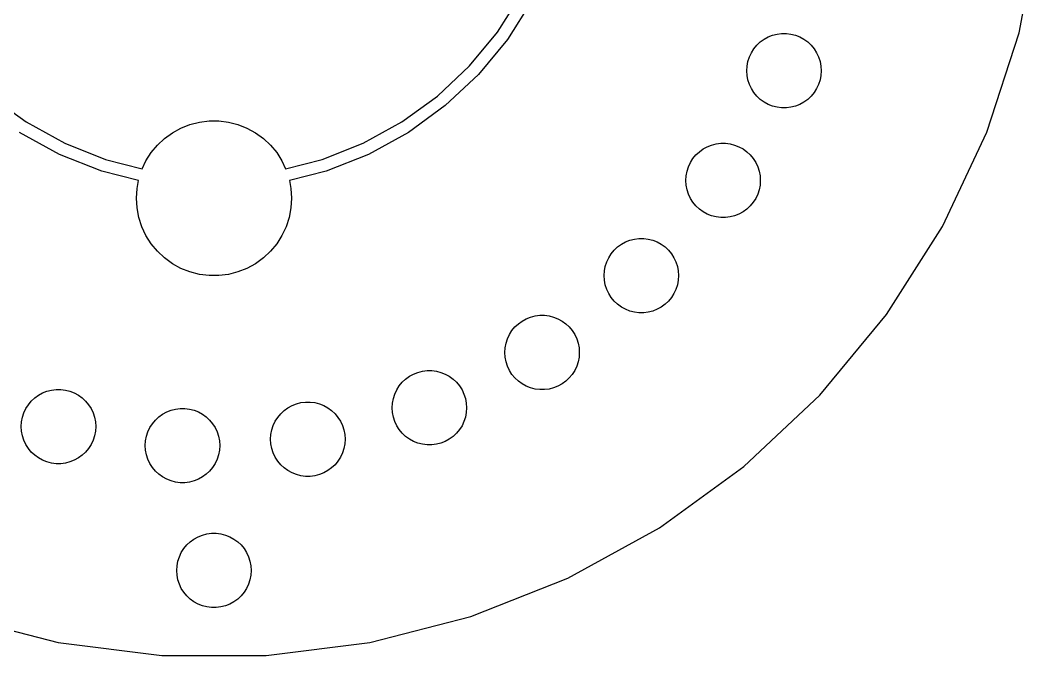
# Model space of a CAD drawing. Header units: metres. Extents: x -67 to 67, y -67 to 226.
# Drawn here: x -15.6 to 66.5, y -66.9 to -15.7 of the extents above; entities that cross this region are included whole.
import ezdxf

# ---------------------------------------------------------------- set-up
doc = ezdxf.new("R2010")
doc.units = ezdxf.units.M

msp = doc.modelspace()

# ---------------------------------------------------------------- linework, layer by layer
for p, q in [((64.8951, -16.6622), (66.4717, -8.39732)), ((22.8547, -16.6049), (24.7557, -13.6095)), ((25.632, -14.0913), (23.6637, -17.1927)), ((20.5934, -19.3385), (22.8547, -16.6049)), ((23.6637, -17.1927), (21.3223, -20.023)), ((44.0356, -17.4062), (44.3404, -17.1848)), ((44.3404, -17.1848), (44.6705, -17.0033)), ((44.6705, -17.0033), (45.0208, -16.8646)), ((45.0208, -16.8646), (45.3857, -16.7709)), ((45.3857, -16.7709), (45.7595, -16.7237)), ((45.7595, -16.7237), (46.1363, -16.7237)), ((46.1363, -16.7237), (46.51, -16.7709)), ((46.51, -16.7709), (46.8749, -16.8646)), ((46.8749, -16.8646), (47.2252, -17.0033)), ((47.2252, -17.0033), (47.5554, -17.1848)), ((47.5554, -17.1848), (47.8602, -17.4062)), ((62.295, -24.6643), (64.8951, -16.6622)), ((43.319, -18.2725), (43.5208, -17.9544)), ((43.5208, -17.9544), (43.761, -17.6641)), ((43.761, -17.6641), (44.0356, -17.4062)), ((47.8602, -17.4062), (48.1348, -17.6641)), ((48.1348, -17.6641), (48.3749, -17.9544)), ((48.3749, -17.9544), (48.5768, -18.2725)), ((43.0421, -18.9717), (43.1586, -18.6134)), ((43.1586, -18.6134), (43.319, -18.2725)), ((48.5768, -18.2725), (48.7372, -18.6134)), ((48.7372, -18.6134), (48.8536, -18.9717)), ((18.0072, -21.767), (20.5934, -19.3385)), ((42.9479, -19.7178), (42.9715, -19.3418)), ((42.9715, -19.3418), (43.0421, -18.9717)), ((48.8536, -18.9717), (48.9242, -19.3418)), ((48.9242, -19.3418), (48.9479, -19.7178)), ((21.3223, -20.023), (18.6446, -22.5375)), ((42.9715, -20.0938), (42.9479, -19.7178)), ((43.0421, -20.4639), (42.9715, -20.0938)), ((43.1586, -20.8222), (43.0421, -20.4639)), ((48.8536, -20.4639), (48.7372, -20.8222)), ((48.9242, -20.0938), (48.8536, -20.4639)), ((48.9479, -19.7178), (48.9242, -20.0938)), ((43.319, -21.163), (43.1586, -20.8222)), ((43.5208, -21.4811), (43.319, -21.163)), ((48.5768, -21.163), (48.3749, -21.4811)), ((48.7372, -20.8222), (48.5768, -21.163)), ((-18.0072, -21.767), (-15.1371, -23.8523)), ((15.1371, -23.8523), (18.0072, -21.767)), ((43.761, -21.7714), (43.5208, -21.4811)), ((44.0356, -22.0293), (43.761, -21.7714)), ((44.3404, -22.2508), (44.0356, -22.0293)), ((47.8602, -22.0293), (47.5554, -22.2508)), ((48.1348, -21.7714), (47.8602, -22.0293)), ((48.3749, -21.4811), (48.1348, -21.7714)), ((18.6446, -22.5375), (15.6729, -24.6966)), ((44.6705, -22.4323), (44.3404, -22.2508)), ((45.0208, -22.571), (44.6705, -22.4323)), ((45.3857, -22.6646), (45.0208, -22.571)), ((45.7595, -22.7119), (45.3857, -22.6646)), ((46.1363, -22.7119), (45.7595, -22.7119)), ((46.51, -22.6646), (46.1363, -22.7119)), ((46.8749, -22.571), (46.51, -22.6646)), ((47.2252, -22.4323), (46.8749, -22.571)), ((47.5554, -22.2508), (47.2252, -22.4323)), ((-1.17113, -23.8607), (-0.39243, -23.7623)), ((-0.39243, -23.7623), (0.39243, -23.7623)), ((0.39243, -23.7623), (1.17113, -23.8607)), ((-15.1371, -23.8523), (-12.0283, -25.5614)), ((-3.34891, -24.7229), (-2.66112, -24.3448)), ((-2.66112, -24.3448), (-1.93135, -24.0559)), ((-1.93135, -24.0559), (-1.17113, -23.8607)), ((1.17113, -23.8607), (1.93135, -24.0559)), ((1.93135, -24.0559), (2.66112, -24.3448)), ((2.66112, -24.3448), (3.34891, -24.7229)), ((12.0283, -25.5614), (15.1371, -23.8523)), ((-12.454, -26.4662), (-15.6729, -24.6966)), ((-4.55605, -25.7216), (-3.98389, -25.1843)), ((-3.98389, -25.1843), (-3.34891, -24.7229)), ((3.34891, -24.7229), (3.98389, -25.1843)), ((3.98389, -25.1843), (4.55605, -25.7216)), ((15.6729, -24.6966), (12.454, -26.4662)), ((58.7125, -32.2775), (62.295, -24.6643)), ((-12.0283, -25.5614), (-8.72972, -26.8673)), ((-5.05635, -26.3263), (-4.55605, -25.7216)), ((4.55605, -25.7216), (5.05635, -26.3263)), ((8.72972, -26.8673), (12.0283, -25.5614)), ((38.8513, -26.5098), (39.1259, -26.2519)), ((39.1259, -26.2519), (39.4307, -26.0304)), ((39.4307, -26.0304), (39.7608, -25.8489)), ((39.7608, -25.8489), (40.1111, -25.7102)), ((40.1111, -25.7102), (40.476, -25.6165)), ((40.476, -25.6165), (40.8498, -25.5693)), ((40.8498, -25.5693), (41.2265, -25.5693)), ((41.2265, -25.5693), (41.6003, -25.6165)), ((41.6003, -25.6165), (41.9652, -25.7102)), ((41.9652, -25.7102), (42.3155, -25.8489)), ((42.3155, -25.8489), (42.6456, -26.0304)), ((42.6456, -26.0304), (42.9504, -26.2519)), ((42.9504, -26.2519), (43.2251, -26.5098)), ((-9.03874, -27.8184), (-12.454, -26.4662)), ((-8.72972, -26.8673), (-5.77646, -27.6256)), ((-5.77646, -27.6256), (-5.47691, -26.989)), ((-5.47691, -26.989), (-5.05635, -26.3263)), ((5.05635, -26.3263), (5.47691, -26.989)), ((5.47691, -26.989), (5.77646, -27.6256)), ((5.77646, -27.6256), (8.72972, -26.8673)), ((12.454, -26.4662), (9.03874, -27.8184)), ((38.4092, -27.1181), (38.6111, -26.8)), ((38.6111, -26.8), (38.8513, -26.5098)), ((43.2251, -26.5098), (43.4652, -26.8)), ((43.4652, -26.8), (43.6671, -27.1181)), ((-6.07895, -28.5783), (-9.03874, -27.8184)), ((9.03874, -27.8184), (6.07895, -28.5783)), ((38.0618, -28.1874), (38.1324, -27.8173)), ((38.1324, -27.8173), (38.2488, -27.459)), ((38.2488, -27.459), (38.4092, -27.1181)), ((43.6671, -27.1181), (43.8275, -27.459)), ((43.8275, -27.459), (43.9439, -27.8173)), ((43.9439, -27.8173), (44.0145, -28.1874)), ((-6.20071, -29.2167), (-6.07895, -28.5783)), ((6.07895, -28.5783), (6.20071, -29.2167)), ((38.0382, -28.5634), (38.0618, -28.1874)), ((38.0618, -28.9394), (38.0382, -28.5634)), ((44.0145, -28.1874), (44.0382, -28.5634)), ((44.0382, -28.5634), (44.0145, -28.9394)), ((-6.25, -30), (-6.20071, -29.2167)), ((6.20071, -29.2167), (6.25, -30)), ((38.1324, -29.3095), (38.0618, -28.9394)), ((38.2488, -29.6678), (38.1324, -29.3095)), ((43.9439, -29.3095), (43.8275, -29.6678)), ((44.0145, -28.9394), (43.9439, -29.3095)), ((-6.20071, -30.7833), (-6.25, -30)), ((6.25, -30), (6.20071, -30.7833)), ((38.4092, -30.0087), (38.2488, -29.6678)), ((38.6111, -30.3268), (38.4092, -30.0087)), ((38.8513, -30.6171), (38.6111, -30.3268)), ((43.4652, -30.3268), (43.2251, -30.6171)), ((43.6671, -30.0087), (43.4652, -30.3268)), ((43.8275, -29.6678), (43.6671, -30.0087)), ((-6.05363, -31.5543), (-6.20071, -30.7833)), ((6.20071, -30.7833), (6.05363, -31.5543)), ((39.1259, -30.8749), (38.8513, -30.6171)), ((39.4307, -31.0964), (39.1259, -30.8749)), ((39.7608, -31.2779), (39.4307, -31.0964)), ((42.6456, -31.0964), (42.3155, -31.2779)), ((42.9504, -30.8749), (42.6456, -31.0964)), ((43.2251, -30.6171), (42.9504, -30.8749)), ((-5.8111, -32.3008), (-6.05363, -31.5543)), ((6.05363, -31.5543), (5.8111, -32.3008)), ((40.1111, -31.4166), (39.7608, -31.2779)), ((40.476, -31.5103), (40.1111, -31.4166)), ((40.8498, -31.5575), (40.476, -31.5103)), ((41.2265, -31.5575), (40.8498, -31.5575)), ((41.6003, -31.5103), (41.2265, -31.5575)), ((41.9652, -31.4166), (41.6003, -31.5103)), ((42.3155, -31.2779), (41.9652, -31.4166)), ((-5.47691, -33.011), (-5.8111, -32.3008)), ((5.8111, -32.3008), (5.47691, -33.011)), ((54.2041, -39.3816), (58.7125, -32.2775)), ((-5.05635, -33.6736), (-5.47691, -33.011)), ((5.47691, -33.011), (5.05635, -33.6736)), ((32.8409, -33.7066), (33.171, -33.5251)), ((33.171, -33.5251), (33.5213, -33.3865)), ((33.5213, -33.3865), (33.8862, -33.2928)), ((33.8862, -33.2928), (34.26, -33.2456)), ((34.26, -33.2456), (34.6367, -33.2456)), ((34.6367, -33.2456), (35.0105, -33.2928)), ((35.0105, -33.2928), (35.3754, -33.3865)), ((35.3754, -33.3865), (35.7257, -33.5251)), ((35.7257, -33.5251), (36.0558, -33.7066)), ((-4.55605, -34.2784), (-5.05635, -33.6736)), ((-3.98389, -34.8157), (-4.55605, -34.2784)), ((4.55605, -34.2784), (3.98389, -34.8157)), ((5.05635, -33.6736), (4.55605, -34.2784)), ((32.0213, -34.4763), (32.2614, -34.186)), ((32.2614, -34.186), (32.5361, -33.9281)), ((32.5361, -33.9281), (32.8409, -33.7066)), ((36.0558, -33.7066), (36.3606, -33.9281)), ((36.3606, -33.9281), (36.6352, -34.186)), ((36.6352, -34.186), (36.8754, -34.4763)), ((-3.34891, -35.277), (-3.98389, -34.8157)), ((-2.66112, -35.6552), (-3.34891, -35.277)), ((3.34891, -35.277), (2.66112, -35.6552)), ((3.98389, -34.8157), (3.34891, -35.277)), ((31.5426, -35.4936), (31.659, -35.1353)), ((31.659, -35.1353), (31.8194, -34.7944)), ((31.8194, -34.7944), (32.0213, -34.4763)), ((36.8754, -34.4763), (37.0773, -34.7944)), ((37.0773, -34.7944), (37.2377, -35.1353)), ((37.2377, -35.1353), (37.3541, -35.4936)), ((-1.93135, -35.9441), (-2.66112, -35.6552)), ((-1.17113, -36.1393), (-1.93135, -35.9441)), ((1.93135, -35.9441), (1.17113, -36.1393)), ((2.66112, -35.6552), (1.93135, -35.9441)), ((31.4483, -36.2396), (31.472, -35.8636)), ((31.472, -35.8636), (31.5426, -35.4936)), ((37.3541, -35.4936), (37.4247, -35.8636)), ((37.4247, -35.8636), (37.4483, -36.2396)), ((-0.39243, -36.2377), (-1.17113, -36.1393)), ((0.39243, -36.2377), (-0.39243, -36.2377)), ((1.17113, -36.1393), (0.39243, -36.2377)), ((31.472, -36.6156), (31.4483, -36.2396)), ((31.5426, -36.9857), (31.472, -36.6156)), ((37.4247, -36.6156), (37.3541, -36.9857)), ((37.4483, -36.2396), (37.4247, -36.6156)), ((31.659, -37.344), (31.5426, -36.9857)), ((31.8194, -37.6849), (31.659, -37.344)), ((32.0213, -38.003), (31.8194, -37.6849)), ((37.0773, -37.6849), (36.8754, -38.003)), ((37.2377, -37.344), (37.0773, -37.6849)), ((37.3541, -36.9857), (37.2377, -37.344)), ((32.2614, -38.2933), (32.0213, -38.003)), ((32.5361, -38.5512), (32.2614, -38.2933)), ((32.8409, -38.7726), (32.5361, -38.5512)), ((36.3606, -38.5512), (36.0558, -38.7726)), ((36.6352, -38.2933), (36.3606, -38.5512)), ((36.8754, -38.003), (36.6352, -38.2933)), ((33.171, -38.9541), (32.8409, -38.7726)), ((33.5213, -39.0928), (33.171, -38.9541)), ((33.8862, -39.1865), (33.5213, -39.0928)), ((34.26, -39.2337), (33.8862, -39.1865)), ((34.6367, -39.2337), (34.26, -39.2337)), ((35.0105, -39.1865), (34.6367, -39.2337)), ((35.3754, -39.0928), (35.0105, -39.1865)), ((35.7257, -38.9541), (35.3754, -39.0928)), ((36.0558, -38.7726), (35.7257, -38.9541)), ((48.8409, -45.8647), (54.2041, -39.3816)), ((24.2613, -40.3786), (24.5359, -40.1207)), ((24.5359, -40.1207), (24.8407, -39.8992)), ((24.8407, -39.8992), (25.1709, -39.7177)), ((25.1709, -39.7177), (25.5211, -39.579)), ((25.5211, -39.579), (25.886, -39.4854)), ((25.886, -39.4854), (26.2598, -39.4381)), ((26.2598, -39.4381), (26.6366, -39.4381)), ((26.6366, -39.4381), (27.0103, -39.4854)), ((27.0103, -39.4854), (27.3752, -39.579)), ((27.3752, -39.579), (27.7255, -39.7177)), ((27.7255, -39.7177), (28.0557, -39.8992)), ((28.0557, -39.8992), (28.3605, -40.1207)), ((28.3605, -40.1207), (28.6351, -40.3786)), ((23.6589, -41.3278), (23.8193, -40.987)), ((23.8193, -40.987), (24.0211, -40.6689)), ((24.0211, -40.6689), (24.2613, -40.3786)), ((28.6351, -40.3786), (28.8752, -40.6689)), ((28.8752, -40.6689), (29.0771, -40.987)), ((29.0771, -40.987), (29.2375, -41.3278)), ((23.4718, -42.0562), (23.5424, -41.6861)), ((23.5424, -41.6861), (23.6589, -41.3278)), ((29.2375, -41.3278), (29.3539, -41.6861)), ((29.3539, -41.6861), (29.4245, -42.0562)), ((23.4482, -42.4322), (23.4718, -42.0562)), ((23.4718, -42.8082), (23.4482, -42.4322)), ((29.4245, -42.0562), (29.4482, -42.4322)), ((29.4482, -42.4322), (29.4245, -42.8082)), ((23.5424, -43.1783), (23.4718, -42.8082)), ((23.6589, -43.5366), (23.5424, -43.1783)), ((29.3539, -43.1783), (29.2375, -43.5366)), ((29.4245, -42.8082), (29.3539, -43.1783)), ((15.7578, -44.3546), (16.0879, -44.1731)), ((16.0879, -44.1731), (16.4382, -44.0344)), ((16.4382, -44.0344), (16.8031, -43.9407)), ((16.8031, -43.9407), (17.1769, -43.8935)), ((17.1769, -43.8935), (17.5536, -43.8935)), ((17.5536, -43.8935), (17.9274, -43.9407)), ((17.9274, -43.9407), (18.2923, -44.0344)), ((18.2923, -44.0344), (18.6426, -44.1731)), ((18.6426, -44.1731), (18.9727, -44.3546)), ((23.8193, -43.8775), (23.6589, -43.5366)), ((24.0211, -44.1956), (23.8193, -43.8775)), ((24.2613, -44.4859), (24.0211, -44.1956)), ((28.8752, -44.1956), (28.6351, -44.4859)), ((29.0771, -43.8775), (28.8752, -44.1956)), ((29.2375, -43.5366), (29.0771, -43.8775)), ((14.7363, -45.4423), (14.9382, -45.1243)), ((14.9382, -45.1243), (15.1783, -44.834)), ((15.1783, -44.834), (15.453, -44.5761)), ((15.453, -44.5761), (15.7578, -44.3546)), ((18.9727, -44.3546), (19.2775, -44.5761)), ((19.2775, -44.5761), (19.5522, -44.834)), ((19.5522, -44.834), (19.7923, -45.1243)), ((19.7923, -45.1243), (19.9942, -45.4423)), ((24.5359, -44.7437), (24.2613, -44.4859)), ((24.8407, -44.9652), (24.5359, -44.7437)), ((25.1709, -45.1467), (24.8407, -44.9652)), ((28.0557, -44.9652), (27.7255, -45.1467)), ((28.3605, -44.7437), (28.0557, -44.9652)), ((28.6351, -44.4859), (28.3605, -44.7437)), ((-14.4449, -46.0923), (-14.1401, -45.8709)), ((-14.1401, -45.8709), (-13.81, -45.6894)), ((-13.81, -45.6894), (-13.4597, -45.5507)), ((-13.4597, -45.5507), (-13.0948, -45.457)), ((-13.0948, -45.457), (-12.721, -45.4098)), ((-12.721, -45.4098), (-12.3443, -45.4098)), ((-12.3443, -45.4098), (-11.9705, -45.457)), ((-11.9705, -45.457), (-11.6056, -45.5507)), ((-11.6056, -45.5507), (-11.2553, -45.6894)), ((-11.2553, -45.6894), (-10.9251, -45.8709)), ((-10.9251, -45.8709), (-10.6203, -46.0923)), ((14.4595, -46.1415), (14.5759, -45.7832)), ((14.5759, -45.7832), (14.7363, -45.4423)), ((19.9942, -45.4423), (20.1546, -45.7832)), ((20.1546, -45.7832), (20.271, -46.1415)), ((25.5211, -45.2854), (25.1709, -45.1467)), ((25.886, -45.3791), (25.5211, -45.2854)), ((26.2598, -45.4263), (25.886, -45.3791)), ((26.6366, -45.4263), (26.2598, -45.4263)), ((27.0103, -45.3791), (26.6366, -45.4263)), ((27.3752, -45.2854), (27.0103, -45.3791)), ((27.7255, -45.1467), (27.3752, -45.2854)), ((42.7074, -51.6244), (48.8409, -45.8647)), ((-15.1615, -46.9586), (-14.9597, -46.6405)), ((-14.9597, -46.6405), (-14.7195, -46.3502)), ((-14.7195, -46.3502), (-14.4449, -46.0923)), ((-10.6203, -46.0923), (-10.3457, -46.3502)), ((-10.3457, -46.3502), (-10.1056, -46.6405)), ((-10.1056, -46.6405), (-9.9037, -46.9586)), ((5.9639, -46.8904), (6.29404, -46.7089)), ((6.29404, -46.7089), (6.64433, -46.5702)), ((6.64433, -46.5702), (7.00923, -46.4765)), ((7.00923, -46.4765), (7.38301, -46.4293)), ((7.38301, -46.4293), (7.75975, -46.4293)), ((7.75975, -46.4293), (8.13353, -46.4765)), ((8.13353, -46.4765), (8.49843, -46.5702)), ((8.49843, -46.5702), (8.84872, -46.7089)), ((8.84872, -46.7089), (9.17886, -46.8904)), ((14.3652, -46.8876), (14.3889, -46.5116)), ((14.3889, -46.5116), (14.4595, -46.1415)), ((20.271, -46.1415), (20.3416, -46.5116)), ((20.3416, -46.5116), (20.3652, -46.8876)), ((-15.4384, -47.6578), (-15.3219, -47.2995)), ((-15.3219, -47.2995), (-15.1615, -46.9586)), ((-9.9037, -46.9586), (-9.74329, -47.2995)), ((-9.74329, -47.2995), (-9.62688, -47.6578)), ((-4.44472, -47.6243), (-4.13994, -47.4028)), ((-4.13994, -47.4028), (-3.80978, -47.2213)), ((-3.80978, -47.2213), (-3.4595, -47.0827)), ((-3.4595, -47.0827), (-3.09459, -46.989)), ((-3.09459, -46.989), (-2.72083, -46.9417)), ((-2.72083, -46.9417), (-2.34409, -46.9417)), ((-2.34409, -46.9417), (-1.97031, -46.989)), ((-1.97031, -46.989), (-1.60539, -47.0827)), ((-1.60539, -47.0827), (-1.25511, -47.2213)), ((-1.25511, -47.2213), (-0.92497, -47.4028)), ((-0.92497, -47.4028), (-0.62018, -47.6243)), ((5.14433, -47.66), (5.38448, -47.3698)), ((5.38448, -47.3698), (5.6591, -47.1119)), ((5.6591, -47.1119), (5.9639, -46.8904)), ((9.17886, -46.8904), (9.48366, -47.1119)), ((9.48366, -47.1119), (9.75829, -47.3698)), ((9.75829, -47.3698), (9.99843, -47.66)), ((14.3889, -47.2636), (14.3652, -46.8876)), ((14.4595, -47.6337), (14.3889, -47.2636)), ((20.3416, -47.2636), (20.271, -47.6337)), ((20.3652, -46.8876), (20.3416, -47.2636)), ((-15.5326, -48.4039), (-15.509, -48.0278)), ((-15.509, -48.7798), (-15.5326, -48.4039)), ((-15.509, -48.0278), (-15.4384, -47.6578)), ((-9.62688, -47.6578), (-9.55627, -48.0278)), ((-9.55627, -48.0278), (-9.53262, -48.4039)), ((-9.53262, -48.4039), (-9.55627, -48.7798)), ((-5.16138, -48.4906), (-4.9595, -48.1725)), ((-4.9595, -48.1725), (-4.71936, -47.8822)), ((-4.71936, -47.8822), (-4.44472, -47.6243)), ((-0.62018, -47.6243), (-0.34555, -47.8822)), ((-0.34555, -47.8822), (-0.10539, -48.1725)), ((-0.10539, -48.1725), (0.09645, -48.4906)), ((4.66563, -48.6773), (4.78206, -48.319)), ((4.78206, -48.319), (4.94246, -47.9781)), ((4.94246, -47.9781), (5.14433, -47.66)), ((9.99843, -47.66), (10.2003, -47.9781)), ((10.2003, -47.9781), (10.3607, -48.319)), ((10.3607, -48.319), (10.4771, -48.6773)), ((14.5759, -47.992), (14.4595, -47.6337)), ((14.7363, -48.3329), (14.5759, -47.992)), ((14.9382, -48.651), (14.7363, -48.3329)), ((19.9942, -48.3329), (19.7923, -48.651)), ((20.1546, -47.992), (19.9942, -48.3329)), ((20.271, -47.6337), (20.1546, -47.992)), ((-15.4384, -49.1499), (-15.509, -48.7798)), ((-15.3219, -49.5082), (-15.4384, -49.1499)), ((-9.62688, -49.1499), (-9.74329, -49.5082)), ((-9.55627, -48.7798), (-9.62688, -49.1499)), ((-5.50879, -49.5598), (-5.4382, -49.1897)), ((-5.4382, -49.1897), (-5.32178, -48.8315)), ((-5.32178, -48.8315), (-5.16138, -48.4906)), ((0.09645, -48.4906), (0.25687, -48.8315)), ((0.25687, -48.8315), (0.37329, -49.1897)), ((0.37329, -49.1897), (0.44388, -49.5598)), ((4.57138, -49.4234), (4.59503, -49.0474)), ((4.59503, -49.0474), (4.66563, -48.6773)), ((10.4771, -48.6773), (10.5477, -49.0474)), ((10.5477, -49.0474), (10.5714, -49.4234)), ((15.1783, -48.9412), (14.9382, -48.651)), ((15.453, -49.1991), (15.1783, -48.9412)), ((15.7578, -49.4206), (15.453, -49.1991)), ((19.2775, -49.1991), (18.9727, -49.4206)), ((19.5522, -48.9412), (19.2775, -49.1991)), ((19.7923, -48.651), (19.5522, -48.9412)), ((-15.1615, -49.8491), (-15.3219, -49.5082)), ((-14.9597, -50.1672), (-15.1615, -49.8491)), ((-9.9037, -49.8491), (-10.1056, -50.1672)), ((-9.74329, -49.5082), (-9.9037, -49.8491)), ((-5.53246, -49.9358), (-5.50879, -49.5598)), ((-5.50879, -50.3118), (-5.53246, -49.9358)), ((0.44388, -49.5598), (0.46753, -49.9358)), ((0.46753, -49.9358), (0.44388, -50.3118)), ((4.59503, -49.7994), (4.57138, -49.4234)), ((4.66563, -50.1695), (4.59503, -49.7994)), ((10.5477, -49.7994), (10.4771, -50.1695)), ((10.5714, -49.4234), (10.5477, -49.7994)), ((16.0879, -49.6021), (15.7578, -49.4206)), ((16.4382, -49.7408), (16.0879, -49.6021)), ((16.8031, -49.8345), (16.4382, -49.7408)), ((17.1769, -49.8817), (16.8031, -49.8345)), ((17.5536, -49.8817), (17.1769, -49.8817)), ((17.9274, -49.8345), (17.5536, -49.8817)), ((18.2923, -49.7408), (17.9274, -49.8345)), ((18.6426, -49.6021), (18.2923, -49.7408)), ((18.9727, -49.4206), (18.6426, -49.6021)), ((-14.7195, -50.4575), (-14.9597, -50.1672)), ((-14.4449, -50.7154), (-14.7195, -50.4575)), ((-14.1401, -50.9368), (-14.4449, -50.7154)), ((-10.6203, -50.7154), (-10.9251, -50.9368)), ((-10.3457, -50.4575), (-10.6203, -50.7154)), ((-10.1056, -50.1672), (-10.3457, -50.4575)), ((-5.4382, -50.6819), (-5.50879, -50.3118)), ((-5.32178, -51.0402), (-5.4382, -50.6819)), ((0.37329, -50.6819), (0.25687, -51.0402)), ((0.44388, -50.3118), (0.37329, -50.6819)), ((4.78206, -50.5278), (4.66563, -50.1695)), ((4.94246, -50.8687), (4.78206, -50.5278)), ((5.14433, -51.1868), (4.94246, -50.8687)), ((10.2003, -50.8687), (9.99843, -51.1868)), ((10.3607, -50.5278), (10.2003, -50.8687)), ((10.4771, -50.1695), (10.3607, -50.5278)), ((-13.81, -51.1183), (-14.1401, -50.9368)), ((-13.4597, -51.257), (-13.81, -51.1183)), ((-13.0948, -51.3507), (-13.4597, -51.257)), ((-12.721, -51.3979), (-13.0948, -51.3507)), ((-12.3443, -51.3979), (-12.721, -51.3979)), ((-11.9705, -51.3507), (-12.3443, -51.3979)), ((-11.6056, -51.257), (-11.9705, -51.3507)), ((-11.2553, -51.1183), (-11.6056, -51.257)), ((-10.9251, -50.9368), (-11.2553, -51.1183)), ((-5.16138, -51.3811), (-5.32178, -51.0402)), ((-4.9595, -51.6992), (-5.16138, -51.3811)), ((-4.71936, -51.9895), (-4.9595, -51.6992)), ((-0.10539, -51.6992), (-0.34555, -51.9895)), ((0.09645, -51.3811), (-0.10539, -51.6992)), ((0.25687, -51.0402), (0.09645, -51.3811)), ((5.38448, -51.4771), (5.14433, -51.1868)), ((5.6591, -51.735), (5.38448, -51.4771)), ((9.75829, -51.4771), (9.48366, -51.735)), ((9.99843, -51.1868), (9.75829, -51.4771)), ((35.9004, -56.57), (42.7074, -51.6244)), ((-4.44472, -52.2474), (-4.71936, -51.9895)), ((-4.13994, -52.4688), (-4.44472, -52.2474)), ((-3.80978, -52.6503), (-4.13994, -52.4688)), ((-0.92497, -52.4688), (-1.25511, -52.6503)), ((-0.62018, -52.2474), (-0.92497, -52.4688)), ((-0.34555, -51.9895), (-0.62018, -52.2474)), ((5.9639, -51.9564), (5.6591, -51.735)), ((6.29404, -52.1379), (5.9639, -51.9564)), ((6.64433, -52.2766), (6.29404, -52.1379)), ((7.00923, -52.3703), (6.64433, -52.2766)), ((7.38301, -52.4175), (7.00923, -52.3703)), ((7.75975, -52.4175), (7.38301, -52.4175)), ((8.13353, -52.3703), (7.75975, -52.4175)), ((8.49843, -52.2766), (8.13353, -52.3703)), ((8.84872, -52.1379), (8.49843, -52.2766)), ((9.17886, -51.9564), (8.84872, -52.1379)), ((9.48366, -51.735), (9.17886, -51.9564)), ((-3.4595, -52.789), (-3.80978, -52.6503)), ((-3.09459, -52.8827), (-3.4595, -52.789)), ((-2.72083, -52.9299), (-3.09459, -52.8827)), ((-2.34409, -52.9299), (-2.72083, -52.9299)), ((-1.97031, -52.8827), (-2.34409, -52.9299)), ((-1.60539, -52.789), (-1.97031, -52.8827)), ((-1.25511, -52.6503), (-1.60539, -52.789)), ((28.5272, -60.6234), (35.9004, -56.57)), ((-1.60747, -57.467), (-1.27733, -57.2855)), ((-1.27733, -57.2855), (-0.92705, -57.1468)), ((-0.92705, -57.1468), (-0.56213, -57.0531)), ((-0.56213, -57.0531), (-0.18837, -57.0059)), ((-0.18837, -57.0059), (0.18837, -57.0059)), ((0.18837, -57.0059), (0.56213, -57.0531)), ((0.56213, -57.0531), (0.92705, -57.1468)), ((0.92705, -57.1468), (1.27733, -57.2855)), ((1.27733, -57.2855), (1.60747, -57.467)), ((-2.62891, -58.5547), (-2.42705, -58.2366)), ((-2.42705, -58.2366), (-2.1869, -57.9464)), ((-2.1869, -57.9464), (-1.91226, -57.6885)), ((-1.91226, -57.6885), (-1.60747, -57.467)), ((1.60747, -57.467), (1.91226, -57.6885)), ((1.91226, -57.6885), (2.1869, -57.9464)), ((2.1869, -57.9464), (2.42705, -58.2366)), ((2.42705, -58.2366), (2.62891, -58.5547)), ((-2.90575, -59.2539), (-2.78932, -58.8956)), ((-2.78932, -58.8956), (-2.62891, -58.5547)), ((2.62891, -58.5547), (2.78932, -58.8956)), ((2.78932, -58.8956), (2.90575, -59.2539)), ((-3, -60), (-2.97633, -59.624)), ((-2.97633, -59.624), (-2.90575, -59.2539)), ((2.90575, -59.2539), (2.97633, -59.624)), ((2.97633, -59.624), (3, -60)), ((-2.97633, -60.376), (-3, -60)), ((-2.90575, -60.7461), (-2.97633, -60.376)), ((2.97633, -60.376), (2.90575, -60.7461)), ((3, -60), (2.97633, -60.376)), ((20.7041, -63.7208), (28.5272, -60.6234)), ((-2.78932, -61.1044), (-2.90575, -60.7461)), ((-2.62891, -61.4453), (-2.78932, -61.1044)), ((-2.42705, -61.7634), (-2.62891, -61.4453)), ((2.62891, -61.4453), (2.42705, -61.7634)), ((2.78932, -61.1044), (2.62891, -61.4453)), ((2.90575, -60.7461), (2.78932, -61.1044)), ((-2.1869, -62.0536), (-2.42705, -61.7634)), ((-1.91226, -62.3115), (-2.1869, -62.0536)), ((-1.60747, -62.533), (-1.91226, -62.3115)), ((1.91226, -62.3115), (1.60747, -62.533)), ((2.1869, -62.0536), (1.91226, -62.3115)), ((2.42705, -61.7634), (2.1869, -62.0536)), ((-1.27733, -62.7145), (-1.60747, -62.533)), ((-0.92705, -62.8532), (-1.27733, -62.7145)), ((-0.56213, -62.9469), (-0.92705, -62.8532)), ((-0.18837, -62.9941), (-0.56213, -62.9469)), ((0.18837, -62.9941), (-0.18837, -62.9941)), ((0.56213, -62.9469), (0.18837, -62.9941)), ((0.92705, -62.8532), (0.56213, -62.9469)), ((1.27733, -62.7145), (0.92705, -62.8532)), ((1.60747, -62.533), (1.27733, -62.7145)), ((-20.7041, -63.7208), (-12.5545, -65.8132)), ((12.5545, -65.8132), (20.7041, -63.7208)), ((-12.5545, -65.8132), (-4.20695, -66.8678)), ((4.20695, -66.8678), (12.5545, -65.8132)), ((-4.20695, -66.8678), (4.20695, -66.8678))]:
    msp.add_line(p, q)

doc.saveas('drawing.dxf')
